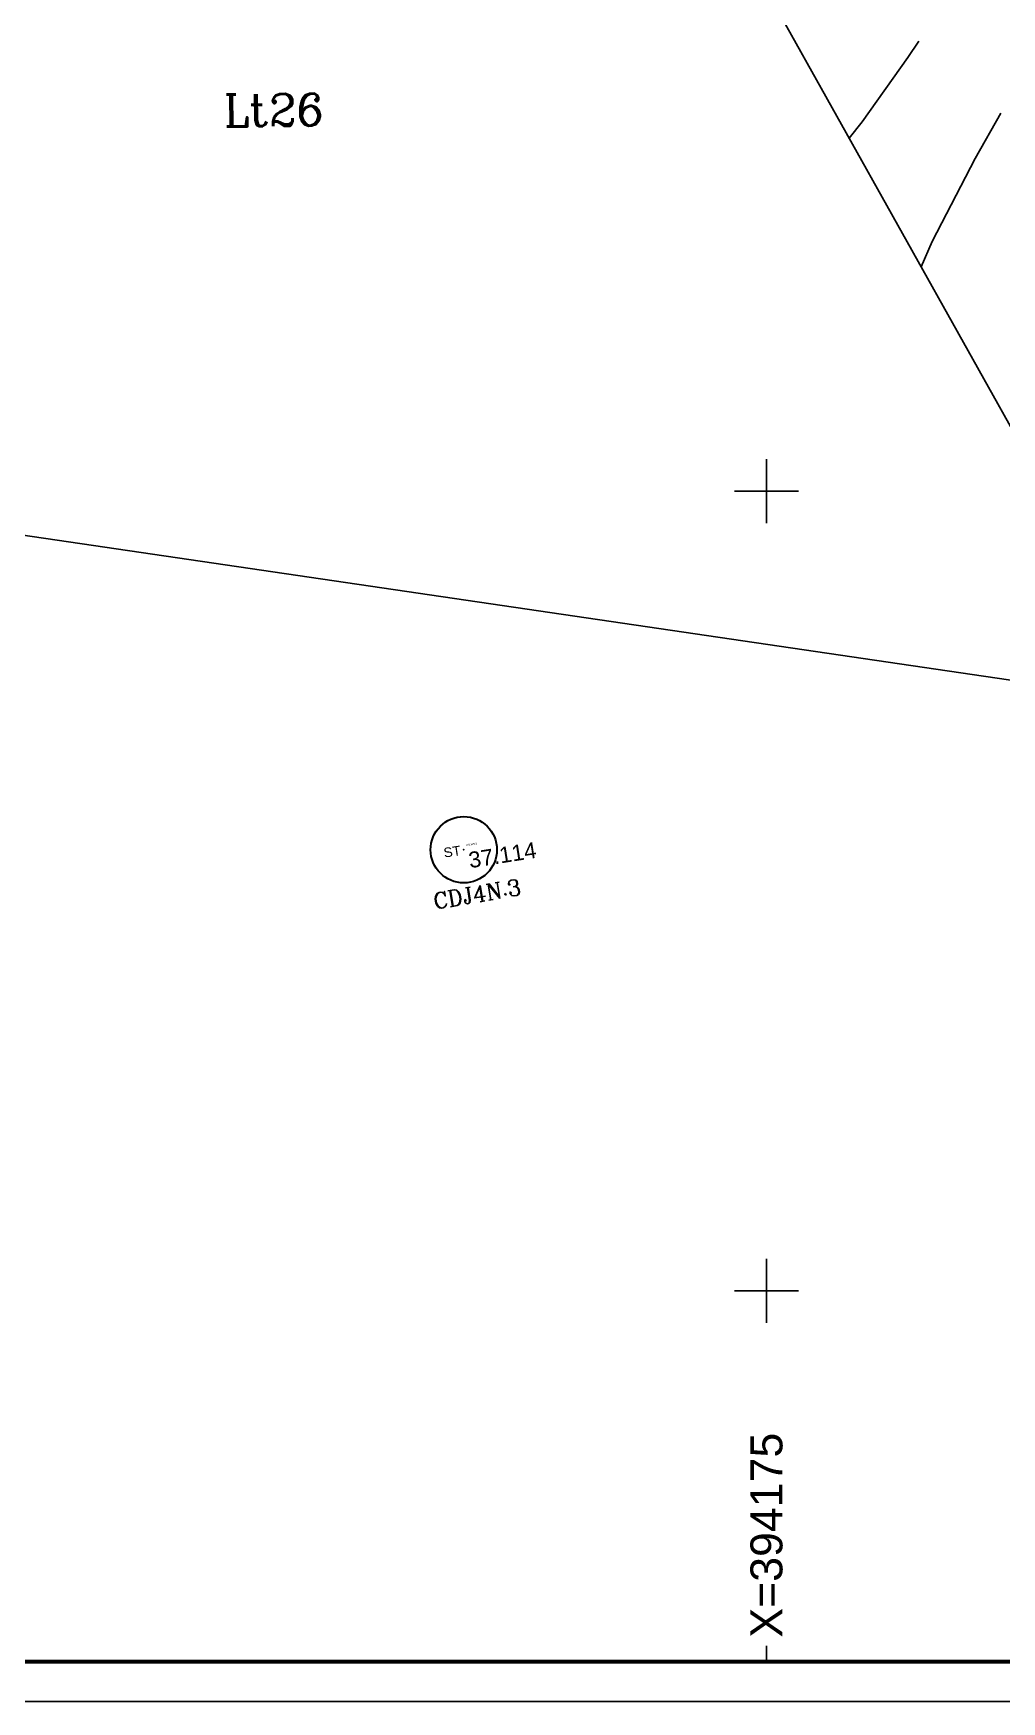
# Model space of a CAD drawing. Header units: metres. Extents: x 394092 to 394268, y 588562 to 588788.
# Drawn here: x 394152.1 to 394182.4, y 588562.1 to 588614.3 of the extents above; entities that cross this region are included whole.
import ezdxf
from ezdxf.enums import TextEntityAlignment as Align

# ---------------------------------------------------------------- set-up
doc = ezdxf.new("R2010")
doc.units = ezdxf.units.M
for name, color, linetype in [('CADRE', 7, 'Continuous'), ('Carroyage(1)', 7, 'Continuous'), ('Carroyage(1)_Croix', 7, 'Continuous'), ('Carroyage(1)_Textes', 7, 'Continuous'), ('CN_01_00', 7, 'Continuous'), ('IL', 70, 'Continuous'), ('L', 10, 'Continuous'), ('TopoAlt', 150, 'Continuous'), ('TopoCod', 1, 'Continuous'), ('TOPOJIS', 7, 'Continuous'), ('TopoMat', 3, 'Continuous')]:
    doc.layers.add(name, color=color, linetype=linetype)
doc.styles.add('ROMANC', font='romanc.shx', dxfattribs={"height": 10})
doc.styles.get("Standard").update_dxf_attribs({"font": 'arial.ttf'})
doc.dimstyles.new('ISO-25', dxfattribs={"dimtxt": 2.5, "dimasz": 2.5, "dimexe": 1.25, "dimexo": 0.625, "dimtad": 1, "dimdec": 3, "dimzin": 1, "dimtxsty": 'Standard', "dimcen": 2.5, "dimadec": 0, "dimazin": 0, "dimtfac": 1, "dimtdec": 3, "dimtmove": 0, "dimatfit": 3, "dimfxl": 1, "dimarcsym": 0})

# ---------------------------------------------------------------- blocks, each defined once
blk = doc.blocks.new('TCPOINT')
at = {"color": 0}
blk.add_point((0, 0), dxfattribs=at)
at = {"layer": 'TopoAlt'}
blk.add_attdef('ALT', text='', height=0.5, dxfattribs=at).set_placement((0.1, -0.1), align=Align.TOP_LEFT)
at = {"layer": 'TopoCod'}
blk.add_attdef('COD', text='', height=0.3, dxfattribs=at).set_placement((-0.1, 0), align=Align.MIDDLE_RIGHT)
at = {"layer": 'TopoMat'}
blk.add_attdef('MAT', (0.1, 0.1), '', height=0.3, dxfattribs=at)
blk = doc.blocks.new('*D14')
at = {"layer": 'Defpoints', "color": 0, "transparency": 16777216}
for p in [(394120.614, 588761.996), (394247.991, 588603.509), (394247.991, 588603.509)]:
    blk.add_point(p, dxfattribs=at)
at = {"color": 0, "lineweight": 13, "transparency": 16777216, "insert": (394185.492, 588683.709), "char_height": 1.5, "attachment_point": 5, "rotation": 308.7891}
blk.add_mtext('203,330', dxfattribs=at)

msp = doc.modelspace()

# ---------------------------------------------------------------- linework, layer by layer
at = {"color": 0, "ltscale": 0.001}
msp.add_lwpolyline([(394092.0051, 588788.4902), (394267.7032, 588788.4902), (394267.7032, 588562.1496), (394092.0051, 588562.1496)], close=True, dxfattribs=at)
at = {"lineweight": 30}
msp.add_circle((394165.5362, 588588.7892, -0.667), 1.0367, dxfattribs=at)
at = {"layer": 'Carroyage(1)', "ltscale": 0.001}
msp.add_line((394175, 588563.3996), (394175, 588563.8996), dxfattribs=at)
msp.add_lwpolyline([(394092.0051, 588562.1496), (394267.7032, 588562.1496), (394267.7032, 588788.4902), (394092.0051, 588788.4902)], close=True, dxfattribs=at)
at = {"layer": 'Carroyage(1)', "ltscale": 0.001, "const_width": 0.125}
msp.add_lwpolyline([(394093.2551, 588636.3996), (394144.5051, 588636.3996), (394144.5051, 588563.3996), (394266.4532, 588563.3996), (394266.4532, 588787.2402), (394093.2551, 588787.2402)], close=True, dxfattribs=at)
msp.add_lwpolyline([(394093.2551, 588636.3996), (394144.5051, 588636.3996), (394144.5051, 588563.3996), (394266.4532, 588563.3996), (394266.4532, 588787.2402), (394093.2551, 588787.2402)], close=True, dxfattribs=at)
at = {"layer": 'Carroyage(1)_Croix', "ltscale": 0.001}
for p, q in [((394175, 588599), (394175, 588601)), ((394174, 588600), (394176, 588600)), ((394175, 588574), (394175, 588576)), ((394174, 588575), (394176, 588575))]:
    msp.add_line(p, q, dxfattribs=at)
at = {"layer": 'CN_01_00', "color": 7, "flags": 128}
for points, elevation in [([(394177.5877, 588611.0464), (394177.9908, 588611.555), (394179.4226, 588613.5603), (394179.7635, 588614.0715)], 37), ([(394182.3265, 588611.819), (394181.5279, 588610.4029), (394180.1853, 588607.8076), (394179.8383, 588607.0222)], 37.25)]:
    msp.add_lwpolyline(points, dxfattribs=dict(at, elevation=elevation))
at = {"layer": 'IL'}
msp.add_lwpolyline([(394093.2551, 588716.3007), (394102.426, 588704.56), (394114.738, 588688.799), (394127.049, 588673.038), (394139.361, 588657.277), (394162.754, 588627.33), (394168.989, 588626.415), (394187.464, 588593.381), (394204.2312, 588563.3996)], dxfattribs=at)
at = {"layer": 'L'}
for points in [[(394144.5051, 588630.0089), (394162.754, 588627.33), (394168.989, 588626.415), (394187.464, 588593.381), (394144.5051, 588599.6873)], [(394144.5051, 588599.6873), (394187.464, 588593.381), (394204.2312, 588563.3996)]]:
    msp.add_lwpolyline(points, dxfattribs=at)

# ---------------------------------------------------------------- block references
at = {"layer": 'TOPOJIS'}
ref = msp.add_blockref('TCPOINT', (394165.5362, 588588.7892, 37.114), dxfattribs=dict(at, rotation=8.918647236070969))
ref.add_attrib('MAT', 'CDJ4N.3', (394165.6195, 588588.9035, 37.114), dxfattribs={"layer": 'TopoMat', "height": 0.06, "rotation": 8.91865})
ref.add_attrib('ALT', '37.114', dxfattribs={"layer": 'TopoAlt', "height": 0.5, "rotation": 8.91865}).set_placement((394165.6505, 588588.7059, 37.114), align=Align.TOP_LEFT)
ref.add_attrib('COD', 'ST', dxfattribs={"layer": 'TopoCod', "height": 0.3, "rotation": 8.91865}).set_placement((394165.4374, 588588.7737, 37.114), align=Align.MIDDLE_RIGHT)

# ---------------------------------------------------------------- texts
at = {"layer": 'CADRE', "lineweight": 13, "style": 'ROMANC'}
msp.add_text('Lt26', height=1, rotation=0.63879, dxfattribs=at).set_placement((394159.5952, 588611.9205), align=Align.MIDDLE)
msp.add_text('CDJ4N.3', height=0.5, rotation=9.58558, dxfattribs=at).set_placement((394165.9545, 588587.4035, -75.887), align=Align.MIDDLE_CENTER)
at = {"layer": 'Carroyage(1)_Textes', "ltscale": 0.001}
msp.add_text('X=394175', height=1, rotation=90, dxfattribs=at).set_placement((394175.5, 588564.1496))

# ---------------------------------------------------------------- dimensions: what is measured, and where the dimension line sits
at = {"color": 0, "lineweight": 13}
dim = msp.add_aligned_dim(p1=(394120.614, 588761.996), p2=(394247.991, 588603.509), distance=0, dimstyle='ISO-25', override={"dimtxt": 1.5, "dimasz": 20, "dimdec": 3, "dimzin": 1, "dimse1": 1, "dimse2": 1, "dimsd1": 1, "dimsd2": 1, "dimtdec": 3}, dxfattribs=at)
dim.commit()
dim.dimension.update_dxf_attribs({"geometry": '*D14', "text_midpoint": (394185.4923, 588683.7088)})

doc.saveas('drawing.dxf')
